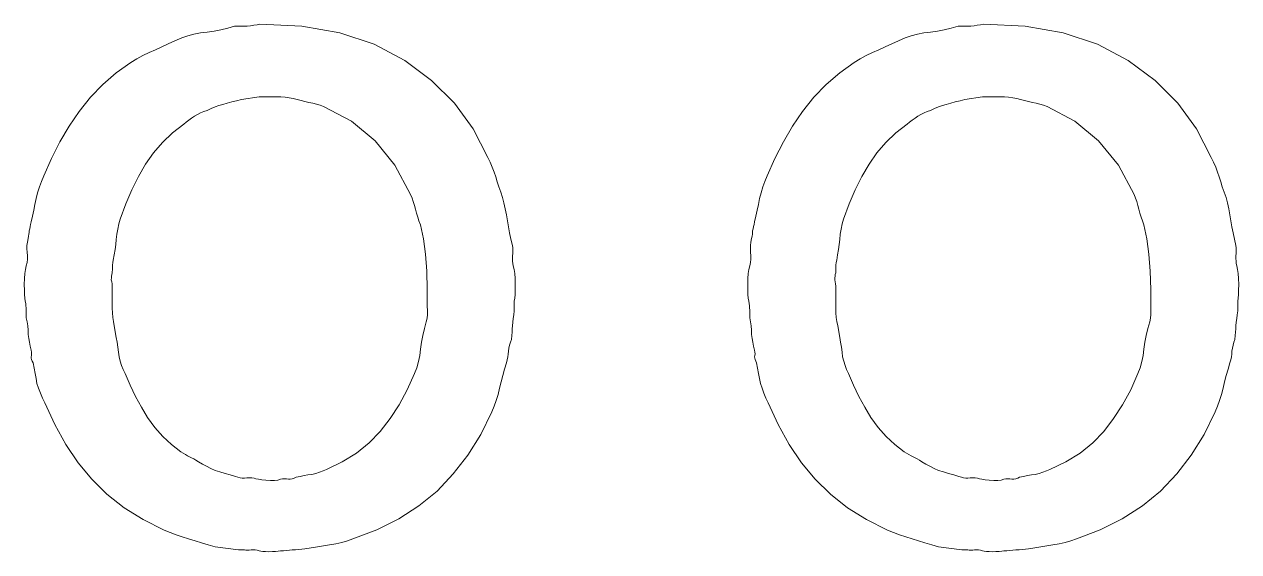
# Model space of a CAD drawing. Header units: millimetres. Extents: x 0 to 57, y -3 to 20.
# Drawn here: x 36.15 to 43.12, y 7.74 to 10.76 of the extents above; entities that cross this region are included whole.
import ezdxf

# ---------------------------------------------------------------- set-up
doc = ezdxf.new("R2010")
doc.units = ezdxf.units.MM
doc.layers.add('Engrave', color=7, linetype='CONTINUOUS', lineweight=0)

msp = doc.modelspace()

# ---------------------------------------------------------------- linework, layer by layer
at = {"layer": 'Engrave'}
for p, q in [((37.2405, 10.7236), (37.2797, 10.7313)), ((37.2797, 10.7313), (37.319, 10.7404)), ((37.319, 10.7404), (37.3583, 10.7509)), ((37.3583, 10.7509), (37.3583, 10.7509)), ((37.3583, 10.7509), (37.3583, 10.7509)), ((37.3583, 10.7509), (37.3776, 10.7509)), ((37.3776, 10.7509), (37.3962, 10.7509)), ((37.3962, 10.7509), (37.414, 10.7509)), ((37.414, 10.7509), (37.4312, 10.7509)), ((37.4312, 10.7509), (37.4505, 10.7537)), ((37.4312, 10.7509), (37.4312, 10.7509)), ((37.4312, 10.7509), (37.4312, 10.7509)), ((37.4505, 10.7537), (37.4691, 10.7565)), ((37.4691, 10.7565), (37.487, 10.7593)), ((37.487, 10.7593), (37.5041, 10.7621)), ((37.5041, 10.7621), (37.5041, 10.7621)), ((37.5041, 10.7621), (37.5041, 10.7621)), ((37.5041, 10.7621), (37.7433, 10.7513)), ((37.7433, 10.7513), (37.9614, 10.713)), ((41.3901, 10.7236), (41.4293, 10.7313)), ((41.4293, 10.7313), (41.4686, 10.7404)), ((41.4686, 10.7404), (41.5079, 10.7509)), ((41.5079, 10.7509), (41.5079, 10.7509)), ((41.5079, 10.7509), (41.5079, 10.7509)), ((41.5079, 10.7509), (41.5272, 10.7509)), ((41.5272, 10.7509), (41.5458, 10.7509)), ((41.5458, 10.7509), (41.5636, 10.7509)), ((41.5636, 10.7509), (41.5808, 10.7509)), ((41.5808, 10.7509), (41.6001, 10.7537)), ((41.5808, 10.7509), (41.5808, 10.7509)), ((41.5808, 10.7509), (41.5808, 10.7509)), ((41.6001, 10.7537), (41.6187, 10.7565)), ((41.6187, 10.7565), (41.6366, 10.7593)), ((41.6366, 10.7593), (41.6538, 10.7621)), ((41.6538, 10.7621), (41.6538, 10.7621)), ((41.6538, 10.7621), (41.6538, 10.7621)), ((41.6538, 10.7621), (41.8929, 10.7513)), ((41.8929, 10.7513), (42.111, 10.713)), ((36.9782, 10.6499), (37.0164, 10.6668)), ((37.0164, 10.6668), (37.0553, 10.6836)), ((37.0553, 10.6836), (37.0897, 10.6962)), ((37.0553, 10.6836), (37.0553, 10.6836)), ((37.0553, 10.6836), (37.0553, 10.6836)), ((37.0897, 10.6962), (37.1255, 10.706)), ((37.1255, 10.706), (37.1626, 10.713)), ((37.1626, 10.713), (37.2012, 10.7173)), ((37.2012, 10.7173), (37.2405, 10.7236)), ((37.2012, 10.7173), (37.2012, 10.7173)), ((37.2012, 10.7173), (37.2012, 10.7173)), ((37.9614, 10.713), (38.1584, 10.6475)), ((41.1278, 10.6499), (41.166, 10.6668)), ((41.166, 10.6668), (41.2049, 10.6836)), ((41.2049, 10.6836), (41.2393, 10.6962)), ((41.2049, 10.6836), (41.2049, 10.6836)), ((41.2049, 10.6836), (41.2049, 10.6836)), ((41.2393, 10.6962), (41.2751, 10.706)), ((41.2751, 10.706), (41.3122, 10.713)), ((41.3122, 10.713), (41.3508, 10.7173)), ((41.3508, 10.7173), (41.3901, 10.7236)), ((41.3508, 10.7173), (41.3508, 10.7173)), ((41.3508, 10.7173), (41.3508, 10.7173)), ((42.111, 10.713), (42.308, 10.6475)), ((36.8323, 10.584), (36.8678, 10.6012)), ((36.8678, 10.6012), (36.9039, 10.6163)), ((36.9039, 10.6163), (36.9407, 10.6331)), ((36.9039, 10.6163), (36.9039, 10.6163)), ((36.9039, 10.6163), (36.9039, 10.6163)), ((36.9407, 10.6331), (36.9782, 10.6499)), ((38.1584, 10.6475), (38.3344, 10.5546)), ((40.9819, 10.584), (41.0174, 10.6012)), ((41.0174, 10.6012), (41.0535, 10.6163)), ((41.0535, 10.6163), (41.0903, 10.6331)), ((41.0535, 10.6163), (41.0535, 10.6163)), ((41.0535, 10.6163), (41.0535, 10.6163)), ((41.0903, 10.6331), (41.1278, 10.6499)), ((42.308, 10.6475), (42.484, 10.5546)), ((36.6798, 10.4837), (36.7636, 10.5433)), ((36.7636, 10.5433), (36.7976, 10.5647)), ((36.7636, 10.5433), (36.7636, 10.5433)), ((36.7636, 10.5433), (36.7636, 10.5433)), ((36.7976, 10.5647), (36.8323, 10.584)), ((38.3344, 10.5546), (38.3344, 10.5546)), ((38.3344, 10.5546), (38.3344, 10.5546)), ((38.3344, 10.5546), (38.4884, 10.4399)), ((40.8294, 10.4837), (40.9132, 10.5433)), ((40.9132, 10.5433), (40.9472, 10.5647)), ((40.9132, 10.5433), (40.9132, 10.5433)), ((40.9132, 10.5433), (40.9132, 10.5433)), ((40.9472, 10.5647), (40.9819, 10.584)), ((42.484, 10.5546), (42.484, 10.5546)), ((42.484, 10.5546), (42.484, 10.5546)), ((42.484, 10.5546), (42.638, 10.4399)), ((36.6023, 10.4171), (36.6798, 10.4837)), ((40.7519, 10.4171), (40.8294, 10.4837)), ((36.5311, 10.3435), (36.6023, 10.4171)), ((38.4884, 10.4399), (38.6192, 10.3091)), ((40.6808, 10.3435), (40.7519, 10.4171)), ((42.638, 10.4399), (42.7688, 10.3091)), ((36.4663, 10.2628), (36.5311, 10.3435)), ((37.3166, 10.3102), (37.291, 10.3021)), ((37.3429, 10.3175), (37.3166, 10.3102)), ((37.3699, 10.3242), (37.3429, 10.3175)), ((37.3976, 10.3302), (37.3699, 10.3242)), ((37.4985, 10.347), (37.3976, 10.3302)), ((37.3976, 10.3302), (37.3976, 10.3302)), ((37.3976, 10.3302), (37.3976, 10.3302)), ((37.5238, 10.347), (37.4985, 10.347)), ((37.549, 10.347), (37.5238, 10.347)), ((37.5743, 10.347), (37.549, 10.347)), ((37.5995, 10.347), (37.5743, 10.347)), ((37.6244, 10.3463), (37.5995, 10.347)), ((37.5995, 10.347), (37.5995, 10.347)), ((37.5995, 10.347), (37.5995, 10.347)), ((37.6486, 10.3442), (37.6244, 10.3463)), ((37.6721, 10.3407), (37.6486, 10.3442)), ((37.6949, 10.3358), (37.6721, 10.3407)), ((37.7173, 10.3302), (37.6949, 10.3358)), ((37.6949, 10.3358), (37.6949, 10.3358)), ((37.6949, 10.3358), (37.6949, 10.3358)), ((37.7398, 10.3245), (37.7173, 10.3302)), ((37.7622, 10.3189), (37.7398, 10.3245)), ((37.7847, 10.3133), (37.7622, 10.3189)), ((37.8067, 10.3098), (37.7847, 10.3133)), ((37.7847, 10.3133), (37.7847, 10.3133)), ((37.7847, 10.3133), (37.7847, 10.3133)), ((37.8281, 10.3049), (37.8067, 10.3098)), ((40.6159, 10.2628), (40.6808, 10.3435)), ((41.4662, 10.3102), (41.4406, 10.3021)), ((41.4925, 10.3175), (41.4662, 10.3102)), ((41.5195, 10.3242), (41.4925, 10.3175)), ((41.5472, 10.3302), (41.5195, 10.3242)), ((41.6481, 10.347), (41.5472, 10.3302)), ((41.5472, 10.3302), (41.5472, 10.3302)), ((41.5472, 10.3302), (41.5472, 10.3302)), ((41.6734, 10.347), (41.6481, 10.347)), ((41.6986, 10.347), (41.6734, 10.347)), ((41.7239, 10.347), (41.6986, 10.347)), ((41.7491, 10.347), (41.7239, 10.347)), ((41.774, 10.3463), (41.7491, 10.347)), ((41.7491, 10.347), (41.7491, 10.347)), ((41.7491, 10.347), (41.7491, 10.347)), ((41.7982, 10.3442), (41.774, 10.3463)), ((41.8217, 10.3407), (41.7982, 10.3442)), ((41.8445, 10.3358), (41.8217, 10.3407)), ((41.8669, 10.3302), (41.8445, 10.3358)), ((41.8445, 10.3358), (41.8445, 10.3358)), ((41.8445, 10.3358), (41.8445, 10.3358)), ((41.8894, 10.3245), (41.8669, 10.3302)), ((41.9118, 10.3189), (41.8894, 10.3245)), ((41.9343, 10.3133), (41.9118, 10.3189)), ((41.9563, 10.3098), (41.9343, 10.3133)), ((41.9343, 10.3133), (41.9343, 10.3133)), ((41.9343, 10.3133), (41.9343, 10.3133)), ((41.9777, 10.3049), (41.9563, 10.3098)), ((36.4095, 10.1787), (36.4663, 10.2628)), ((36.4663, 10.2628), (36.4663, 10.2628)), ((36.4663, 10.2628), (36.4663, 10.2628)), ((37.1455, 10.2453), (37.1283, 10.2348)), ((37.1633, 10.2544), (37.1455, 10.2453)), ((37.1819, 10.2621), (37.1633, 10.2544)), ((37.2012, 10.2684), (37.1819, 10.2621)), ((37.2236, 10.279), (37.2012, 10.2684)), ((37.2012, 10.2684), (37.2012, 10.2684)), ((37.2012, 10.2684), (37.2012, 10.2684)), ((37.2461, 10.2881), (37.2236, 10.279)), ((37.2685, 10.2958), (37.2461, 10.2881)), ((37.291, 10.3021), (37.2685, 10.2958)), ((37.291, 10.3021), (37.291, 10.3021)), ((37.291, 10.3021), (37.291, 10.3021)), ((37.8488, 10.2986), (37.8281, 10.3049)), ((37.8688, 10.2909), (37.8488, 10.2986)), ((38.0283, 10.2067), (37.8688, 10.2909)), ((37.8688, 10.2909), (37.8688, 10.2909)), ((37.8688, 10.2909), (37.8688, 10.2909)), ((38.6192, 10.3091), (38.7268, 10.1622)), ((40.5591, 10.1787), (40.6159, 10.2628)), ((40.6159, 10.2628), (40.6159, 10.2628)), ((40.6159, 10.2628), (40.6159, 10.2628)), ((41.2951, 10.2453), (41.2779, 10.2348)), ((41.3129, 10.2544), (41.2951, 10.2453)), ((41.3315, 10.2621), (41.3129, 10.2544)), ((41.3508, 10.2684), (41.3315, 10.2621)), ((41.3732, 10.279), (41.3508, 10.2684)), ((41.3508, 10.2684), (41.3508, 10.2684)), ((41.3508, 10.2684), (41.3508, 10.2684)), ((41.3957, 10.2881), (41.3732, 10.279)), ((41.4181, 10.2958), (41.3957, 10.2881)), ((41.4406, 10.3021), (41.4181, 10.2958)), ((41.4406, 10.3021), (41.4406, 10.3021)), ((41.4406, 10.3021), (41.4406, 10.3021)), ((41.9984, 10.2986), (41.9777, 10.3049)), ((42.0184, 10.2909), (41.9984, 10.2986)), ((42.1779, 10.2067), (42.0184, 10.2909)), ((42.0184, 10.2909), (42.0184, 10.2909)), ((42.0184, 10.2909), (42.0184, 10.2909)), ((42.7688, 10.3091), (42.8764, 10.1622)), ((36.3569, 10.0889), (36.4095, 10.1787)), ((37.0666, 10.1899), (37.0024, 10.1398)), ((37.0809, 10.2011), (37.0666, 10.1899)), ((37.0666, 10.1899), (37.0666, 10.1899)), ((37.0666, 10.1899), (37.0666, 10.1899)), ((37.096, 10.2123), (37.0809, 10.2011)), ((37.1118, 10.2236), (37.096, 10.2123)), ((37.1283, 10.2348), (37.1118, 10.2236)), ((37.1283, 10.2348), (37.1283, 10.2348)), ((37.1283, 10.2348), (37.1283, 10.2348)), ((38.1647, 10.0945), (38.0283, 10.2067)), ((40.5065, 10.0889), (40.5591, 10.1787)), ((41.2162, 10.1899), (41.152, 10.1398)), ((41.2305, 10.2011), (41.2162, 10.1899)), ((41.2162, 10.1899), (41.2162, 10.1899)), ((41.2162, 10.1899), (41.2162, 10.1899)), ((41.2456, 10.2123), (41.2305, 10.2011)), ((41.2614, 10.2236), (41.2456, 10.2123)), ((41.2779, 10.2348), (41.2614, 10.2236)), ((41.2779, 10.2348), (41.2779, 10.2348)), ((41.2779, 10.2348), (41.2779, 10.2348)), ((42.3143, 10.0945), (42.1779, 10.2067)), ((37.0024, 10.1398), (36.9445, 10.0847)), ((38.7268, 10.1622), (38.8113, 9.9992)), ((41.152, 10.1398), (41.0941, 10.0847)), ((42.8764, 10.1622), (42.9609, 9.9992)), ((36.3085, 9.9935), (36.3569, 10.0889)), ((36.9445, 10.0847), (36.893, 10.0248)), ((38.278, 9.9543), (38.1647, 10.0945)), ((40.4581, 9.9935), (40.5065, 10.0889)), ((41.0941, 10.0847), (41.0426, 10.0248)), ((42.4276, 9.9543), (42.3143, 10.0945)), ((36.2643, 9.8926), (36.3085, 9.9935)), ((36.893, 10.0248), (36.8478, 9.9599)), ((38.8113, 9.9992), (38.8113, 9.9992)), ((38.8113, 9.9992), (38.8113, 9.9992)), ((38.8113, 9.9992), (38.8246, 9.9711)), ((38.8246, 9.9711), (38.8365, 9.9431)), ((40.4139, 9.8926), (40.4581, 9.9935)), ((41.0426, 10.0248), (40.9974, 9.9599)), ((42.9609, 9.9992), (42.9609, 9.9992)), ((42.9609, 9.9992), (42.9609, 9.9992)), ((42.9609, 9.9992), (42.9742, 9.9711)), ((42.9742, 9.9711), (42.9862, 9.9431)), ((36.251, 9.8614), (36.2643, 9.8926)), ((36.2643, 9.8926), (36.2643, 9.8926)), ((36.2643, 9.8926), (36.2643, 9.8926)), ((36.8478, 9.9599), (36.8071, 9.8898)), ((36.8478, 9.9599), (36.8478, 9.9599)), ((36.8478, 9.9599), (36.8478, 9.9599)), ((38.3681, 9.786), (38.278, 9.9543)), ((38.8365, 9.9431), (38.8471, 9.915)), ((38.8471, 9.915), (38.8562, 9.887)), ((40.4006, 9.8614), (40.4139, 9.8926)), ((40.4139, 9.8926), (40.4139, 9.8926)), ((40.4139, 9.8926), (40.4139, 9.8926)), ((40.9974, 9.9599), (40.9567, 9.8898)), ((40.9974, 9.9599), (40.9974, 9.9599)), ((40.9974, 9.9599), (40.9974, 9.9599)), ((42.5177, 9.786), (42.4276, 9.9543)), ((42.9862, 9.9431), (42.9967, 9.915)), ((42.9967, 9.915), (43.0058, 9.887)), ((36.2286, 9.7968), (36.2391, 9.8295)), ((36.2391, 9.8295), (36.251, 9.8614)), ((36.8071, 9.8898), (36.7692, 9.814)), ((38.8562, 9.887), (38.8562, 9.887)), ((38.8562, 9.887), (38.8562, 9.887)), ((38.8562, 9.887), (38.8649, 9.8586)), ((38.8649, 9.8586), (38.8744, 9.8295)), ((38.8744, 9.8295), (38.8846, 9.7996)), ((40.3782, 9.7968), (40.3887, 9.8295)), ((40.3887, 9.8295), (40.4006, 9.8614)), ((40.9567, 9.8898), (40.9188, 9.814)), ((43.0058, 9.887), (43.0058, 9.887)), ((43.0058, 9.887), (43.0058, 9.887)), ((43.0058, 9.887), (43.0146, 9.8586)), ((43.0146, 9.8586), (43.024, 9.8295)), ((43.024, 9.8295), (43.0342, 9.7996)), ((36.2135, 9.7299), (36.2194, 9.7635)), ((36.2194, 9.7635), (36.2286, 9.7968)), ((36.2194, 9.7635), (36.2194, 9.7635)), ((36.2194, 9.7635), (36.2194, 9.7635)), ((36.7692, 9.814), (36.7342, 9.7327)), ((38.3762, 9.766), (38.3681, 9.786)), ((38.3681, 9.786), (38.3681, 9.786)), ((38.3681, 9.786), (38.3681, 9.786)), ((38.3835, 9.7453), (38.3762, 9.766)), ((38.8846, 9.7996), (38.8955, 9.7691)), ((38.8955, 9.7691), (38.8955, 9.7691)), ((38.8955, 9.7691), (38.8955, 9.7691)), ((38.8955, 9.7691), (38.9035, 9.7376)), ((40.3631, 9.7299), (40.369, 9.7635)), ((40.369, 9.7635), (40.3782, 9.7968)), ((40.369, 9.7635), (40.369, 9.7635)), ((40.369, 9.7635), (40.369, 9.7635)), ((40.9188, 9.814), (40.8838, 9.7327)), ((42.5258, 9.766), (42.5177, 9.786)), ((42.5177, 9.786), (42.5177, 9.786)), ((42.5177, 9.786), (42.5177, 9.786)), ((42.5331, 9.7453), (42.5258, 9.766)), ((43.0342, 9.7996), (43.0451, 9.7691)), ((43.0451, 9.7691), (43.0451, 9.7691)), ((43.0451, 9.7691), (43.0451, 9.7691)), ((43.0451, 9.7691), (43.0531, 9.7376)), ((36.1995, 9.6626), (36.2068, 9.6962)), ((36.2068, 9.6962), (36.2135, 9.7299)), ((36.7342, 9.7327), (36.7019, 9.6457)), ((38.3902, 9.7239), (38.3835, 9.7453)), ((38.3962, 9.7018), (38.3902, 9.7239)), ((38.4021, 9.6794), (38.3962, 9.7018)), ((38.3962, 9.7018), (38.3962, 9.7018)), ((38.3962, 9.7018), (38.3962, 9.7018)), ((38.9035, 9.7376), (38.9109, 9.7046)), ((38.9109, 9.7046), (38.9175, 9.6703)), ((40.3491, 9.6626), (40.3564, 9.6962)), ((40.3564, 9.6962), (40.3631, 9.7299)), ((40.8838, 9.7327), (40.8515, 9.6457)), ((42.5398, 9.7239), (42.5331, 9.7453)), ((42.5458, 9.7018), (42.5398, 9.7239)), ((42.5517, 9.6794), (42.5458, 9.7018)), ((42.5458, 9.7018), (42.5458, 9.7018)), ((42.5458, 9.7018), (42.5458, 9.7018)), ((43.0531, 9.7376), (43.0605, 9.7046)), ((43.0605, 9.7046), (43.0671, 9.6703)), ((36.1858, 9.6022), (36.1886, 9.6152)), ((36.1886, 9.6152), (36.1914, 9.6289)), ((36.1914, 9.6289), (36.1995, 9.6626)), ((36.1914, 9.6289), (36.1914, 9.6289)), ((36.1914, 9.6289), (36.1914, 9.6289)), ((36.6942, 9.6173), (36.6879, 9.5882)), ((36.7019, 9.6457), (36.6942, 9.6173)), ((36.7019, 9.6457), (36.7019, 9.6457)), ((36.7019, 9.6457), (36.7019, 9.6457)), ((38.4088, 9.6569), (38.4021, 9.6794)), ((38.4161, 9.6345), (38.4088, 9.6569)), ((38.4242, 9.6121), (38.4161, 9.6345)), ((38.9175, 9.6703), (38.9235, 9.6345)), ((38.9235, 9.6345), (38.9235, 9.6345)), ((38.9235, 9.6345), (38.9235, 9.6345)), ((38.9235, 9.6345), (38.9295, 9.6005)), ((40.3354, 9.6022), (40.3382, 9.6152)), ((40.3382, 9.6152), (40.341, 9.6289)), ((40.341, 9.6289), (40.3491, 9.6626)), ((40.341, 9.6289), (40.341, 9.6289)), ((40.341, 9.6289), (40.341, 9.6289)), ((40.8438, 9.6173), (40.8375, 9.5882)), ((40.8515, 9.6457), (40.8438, 9.6173)), ((40.8515, 9.6457), (40.8515, 9.6457)), ((40.8515, 9.6457), (40.8515, 9.6457)), ((42.5584, 9.6569), (42.5517, 9.6794)), ((42.5657, 9.6345), (42.5584, 9.6569)), ((42.5738, 9.6121), (42.5657, 9.6345)), ((43.0671, 9.6703), (43.0731, 9.6345)), ((43.0731, 9.6345), (43.0731, 9.6345)), ((43.0731, 9.6345), (43.0731, 9.6345)), ((43.0731, 9.6345), (43.0791, 9.6005)), ((36.1746, 9.5335), (36.177, 9.5468)), ((36.177, 9.5468), (36.1788, 9.5588)), ((36.1788, 9.5588), (36.1798, 9.5693)), ((36.1798, 9.5693), (36.1802, 9.5784)), ((36.1802, 9.5784), (36.183, 9.59)), ((36.1802, 9.5784), (36.1802, 9.5784)), ((36.1802, 9.5784), (36.1802, 9.5784)), ((36.183, 9.59), (36.1858, 9.6022)), ((36.683, 9.5584), (36.6795, 9.5279)), ((36.6879, 9.5882), (36.683, 9.5584)), ((38.4414, 9.5321), (38.4242, 9.6121)), ((38.4242, 9.6121), (38.4242, 9.6121)), ((38.4242, 9.6121), (38.4242, 9.6121)), ((38.9295, 9.6005), (38.9361, 9.5658)), ((38.9361, 9.5658), (38.9435, 9.5304)), ((40.3242, 9.5335), (40.3266, 9.5468)), ((40.3266, 9.5468), (40.3284, 9.5588)), ((40.3284, 9.5588), (40.3294, 9.5693)), ((40.3294, 9.5693), (40.3298, 9.5784)), ((40.3298, 9.5784), (40.3326, 9.59)), ((40.3298, 9.5784), (40.3298, 9.5784)), ((40.3298, 9.5784), (40.3298, 9.5784)), ((40.3326, 9.59), (40.3354, 9.6022)), ((40.8326, 9.5584), (40.8291, 9.5279)), ((40.8375, 9.5882), (40.8326, 9.5584)), ((42.591, 9.5321), (42.5738, 9.6121)), ((42.5738, 9.6121), (42.5738, 9.6121)), ((42.5738, 9.6121), (42.5738, 9.6121)), ((43.0791, 9.6005), (43.0857, 9.5658)), ((43.0857, 9.5658), (43.0931, 9.5304)), ((36.1672, 9.4746), (36.1675, 9.4942)), ((36.1689, 9.455), (36.1672, 9.4746)), ((36.1675, 9.4942), (36.17, 9.5139)), ((36.17, 9.5139), (36.1746, 9.5335)), ((36.1746, 9.5335), (36.1746, 9.5335)), ((36.1746, 9.5335), (36.1746, 9.5335)), ((36.6763, 9.4995), (36.6725, 9.4704)), ((36.6795, 9.5279), (36.6763, 9.4995)), ((36.6795, 9.5279), (36.6795, 9.5279)), ((36.6795, 9.5279), (36.6795, 9.5279)), ((38.4537, 9.4438), (38.4414, 9.5321)), ((38.9435, 9.5304), (38.9516, 9.4942)), ((38.9516, 9.4942), (38.9516, 9.4942)), ((38.9516, 9.4942), (38.9516, 9.4942)), ((38.9516, 9.4942), (38.9537, 9.4799)), ((38.9537, 9.4799), (38.9544, 9.4648)), ((40.3168, 9.4746), (40.3171, 9.4942)), ((40.3185, 9.455), (40.3168, 9.4746)), ((40.3171, 9.4942), (40.3196, 9.5139)), ((40.3196, 9.5139), (40.3242, 9.5335)), ((40.3242, 9.5335), (40.3242, 9.5335)), ((40.3242, 9.5335), (40.3242, 9.5335)), ((40.8259, 9.4995), (40.8221, 9.4704)), ((40.8291, 9.5279), (40.8259, 9.4995)), ((40.8291, 9.5279), (40.8291, 9.5279)), ((40.8291, 9.5279), (40.8291, 9.5279)), ((42.6033, 9.4438), (42.591, 9.5321)), ((43.0931, 9.5304), (43.1012, 9.4942)), ((43.1012, 9.4942), (43.1012, 9.4942)), ((43.1012, 9.4942), (43.1012, 9.4942)), ((43.1012, 9.4942), (43.1033, 9.4799)), ((43.1033, 9.4799), (43.104, 9.4648)), ((36.1679, 9.3961), (36.1703, 9.4157)), ((36.1707, 9.4353), (36.1689, 9.455)), ((36.1689, 9.455), (36.1689, 9.455)), ((36.1689, 9.455), (36.1689, 9.455)), ((36.1703, 9.4157), (36.1707, 9.4353)), ((36.6626, 9.4101), (36.6602, 9.3971)), ((36.6679, 9.4406), (36.6626, 9.4101)), ((36.6626, 9.4101), (36.6626, 9.4101)), ((36.6626, 9.4101), (36.6626, 9.4101)), ((36.6725, 9.4704), (36.6679, 9.4406)), ((38.461, 9.347), (38.4537, 9.4438)), ((38.9537, 9.449), (38.9516, 9.4325)), ((38.9516, 9.4325), (38.9516, 9.4325)), ((38.9516, 9.4325), (38.9516, 9.4325)), ((38.9516, 9.4325), (38.9519, 9.4185)), ((38.9519, 9.4185), (38.953, 9.4045)), ((38.953, 9.4045), (38.9547, 9.3905)), ((38.9544, 9.4648), (38.9537, 9.449)), ((40.3175, 9.3961), (40.32, 9.4157)), ((40.3203, 9.4353), (40.3185, 9.455)), ((40.3185, 9.455), (40.3185, 9.455)), ((40.3185, 9.455), (40.3185, 9.455)), ((40.32, 9.4157), (40.3203, 9.4353)), ((40.8122, 9.4101), (40.8098, 9.3971)), ((40.8175, 9.4406), (40.8122, 9.4101)), ((40.8122, 9.4101), (40.8122, 9.4101)), ((40.8122, 9.4101), (40.8122, 9.4101)), ((40.8221, 9.4704), (40.8175, 9.4406)), ((42.6106, 9.347), (42.6033, 9.4438)), ((43.1033, 9.449), (43.1012, 9.4325)), ((43.1012, 9.4325), (43.1012, 9.4325)), ((43.1012, 9.4325), (43.1012, 9.4325)), ((43.1012, 9.4325), (43.1015, 9.4185)), ((43.1015, 9.4185), (43.1026, 9.4045)), ((43.1026, 9.4045), (43.1043, 9.3905)), ((43.104, 9.4648), (43.1033, 9.449)), ((36.1549, 9.333), (36.1584, 9.3572)), ((36.1584, 9.3572), (36.1633, 9.3764)), ((36.1633, 9.3764), (36.1679, 9.3961)), ((36.1633, 9.3764), (36.1633, 9.3764)), ((36.1633, 9.3764), (36.1633, 9.3764)), ((36.657, 9.3372), (36.6546, 9.3284)), ((36.6574, 9.3607), (36.657, 9.3372)), ((36.657, 9.3372), (36.657, 9.3372)), ((36.657, 9.3372), (36.657, 9.3372)), ((36.6584, 9.3806), (36.6574, 9.3607)), ((36.6602, 9.3971), (36.6584, 9.3806)), ((38.4635, 9.2418), (38.461, 9.347)), ((38.9547, 9.3905), (38.9572, 9.3764)), ((38.9572, 9.3764), (38.9572, 9.3764)), ((38.9572, 9.3764), (38.9572, 9.3764)), ((38.9572, 9.3764), (38.9621, 9.3572)), ((38.9621, 9.3572), (38.9656, 9.333)), ((40.3045, 9.333), (40.308, 9.3572)), ((40.308, 9.3572), (40.3129, 9.3764)), ((40.3129, 9.3764), (40.3175, 9.3961)), ((40.3129, 9.3764), (40.3129, 9.3764)), ((40.3129, 9.3764), (40.3129, 9.3764)), ((40.8066, 9.3372), (40.8042, 9.3284)), ((40.807, 9.3607), (40.8066, 9.3372)), ((40.8066, 9.3372), (40.8066, 9.3372)), ((40.8066, 9.3372), (40.8066, 9.3372)), ((40.808, 9.3806), (40.807, 9.3607)), ((40.8098, 9.3971), (40.808, 9.3806)), ((42.6131, 9.2418), (42.6106, 9.347)), ((43.1043, 9.3905), (43.1068, 9.3764)), ((43.1068, 9.3764), (43.1068, 9.3764)), ((43.1068, 9.3764), (43.1068, 9.3764)), ((43.1068, 9.3764), (43.1117, 9.3572)), ((43.1117, 9.3572), (43.1152, 9.333)), ((36.1521, 9.2698), (36.1528, 9.3039)), ((36.1525, 9.2386), (36.1521, 9.2698)), ((36.1521, 9.2698), (36.1521, 9.2698)), ((36.1521, 9.2698), (36.1521, 9.2698)), ((36.1528, 9.3039), (36.1549, 9.333)), ((36.6518, 9.3088), (36.6514, 9.2979)), ((36.6514, 9.2979), (36.6514, 9.2979)), ((36.6514, 9.2979), (36.6514, 9.2979)), ((36.6514, 9.2979), (36.6539, 9.2863)), ((36.6528, 9.3189), (36.6518, 9.3088)), ((36.6546, 9.3284), (36.6528, 9.3189)), ((36.6539, 9.2863), (36.6556, 9.2741)), ((36.6556, 9.2741), (36.6567, 9.2611)), ((38.9656, 9.333), (38.9677, 9.3039)), ((38.9677, 9.3039), (38.9684, 9.2698)), ((38.9684, 9.2698), (38.968, 9.2386)), ((38.9684, 9.2698), (38.9684, 9.2698)), ((38.9684, 9.2698), (38.9684, 9.2698)), ((40.3017, 9.2698), (40.3024, 9.3039)), ((40.3021, 9.2386), (40.3017, 9.2698)), ((40.3017, 9.2698), (40.3017, 9.2698)), ((40.3017, 9.2698), (40.3017, 9.2698)), ((40.3024, 9.3039), (40.3045, 9.333)), ((40.8014, 9.3088), (40.801, 9.2979)), ((40.801, 9.2979), (40.801, 9.2979)), ((40.801, 9.2979), (40.801, 9.2979)), ((40.801, 9.2979), (40.8035, 9.2863)), ((40.8024, 9.3189), (40.8014, 9.3088)), ((40.8042, 9.3284), (40.8024, 9.3189)), ((40.8035, 9.2863), (40.8052, 9.2741)), ((40.8052, 9.2741), (40.8063, 9.2611)), ((43.1152, 9.333), (43.1173, 9.3039)), ((43.1173, 9.3039), (43.118, 9.2698)), ((43.118, 9.2698), (43.1176, 9.2386)), ((43.118, 9.2698), (43.118, 9.2698)), ((43.118, 9.2698), (43.118, 9.2698)), ((36.1535, 9.2123), (36.1525, 9.2386)), ((36.1553, 9.191), (36.1535, 9.2123)), ((36.6567, 9.2611), (36.657, 9.2474)), ((36.657, 9.2474), (36.657, 9.2474)), ((36.657, 9.2474), (36.657, 9.2474)), ((36.657, 9.2474), (36.657, 9.2194)), ((36.657, 9.2194), (36.657, 9.1913)), ((38.4635, 9.219), (38.4635, 9.2418)), ((38.4635, 9.2418), (38.4635, 9.2418)), ((38.4635, 9.2418), (38.4635, 9.2418)), ((38.4635, 9.1955), (38.4635, 9.219)), ((38.4635, 9.1713), (38.4635, 9.1955)), ((38.967, 9.2123), (38.9652, 9.191)), ((38.968, 9.2386), (38.967, 9.2123)), ((40.3031, 9.2123), (40.3021, 9.2386)), ((40.3049, 9.191), (40.3031, 9.2123)), ((40.8063, 9.2611), (40.8066, 9.2474)), ((40.8066, 9.2474), (40.8066, 9.2474)), ((40.8066, 9.2474), (40.8066, 9.2474)), ((40.8066, 9.2474), (40.8066, 9.2194)), ((40.8066, 9.2194), (40.8066, 9.1913)), ((42.6131, 9.219), (42.6131, 9.2418)), ((42.6131, 9.2418), (42.6131, 9.2418)), ((42.6131, 9.2418), (42.6131, 9.2418)), ((42.6131, 9.1955), (42.6131, 9.219)), ((42.6131, 9.1713), (42.6131, 9.1955)), ((43.1166, 9.2123), (43.1148, 9.191)), ((43.1176, 9.2386), (43.1166, 9.2123)), ((36.1577, 9.1745), (36.1553, 9.191)), ((36.1602, 9.1608), (36.1577, 9.1745)), ((36.1577, 9.1745), (36.1577, 9.1745)), ((36.1577, 9.1745), (36.1577, 9.1745)), ((36.1619, 9.1478), (36.1602, 9.1608)), ((36.163, 9.1356), (36.1619, 9.1478)), ((36.1633, 9.124), (36.163, 9.1356)), ((36.657, 9.1913), (36.657, 9.1633)), ((36.657, 9.1633), (36.657, 9.1352)), ((36.657, 9.1352), (36.657, 9.1352)), ((36.657, 9.1352), (36.657, 9.1352)), ((36.657, 9.1352), (36.6577, 9.1079)), ((38.4635, 9.1464), (38.4635, 9.1713)), ((38.4652, 9.1219), (38.4635, 9.1464)), ((38.4635, 9.1464), (38.4635, 9.1464)), ((38.4635, 9.1464), (38.4635, 9.1464)), ((38.9652, 9.191), (38.9628, 9.1745)), ((38.9628, 9.1745), (38.9628, 9.1184)), ((40.3073, 9.1745), (40.3049, 9.191)), ((40.3098, 9.1608), (40.3073, 9.1745)), ((40.3073, 9.1745), (40.3073, 9.1745)), ((40.3073, 9.1745), (40.3073, 9.1745)), ((40.3115, 9.1478), (40.3098, 9.1608)), ((40.3126, 9.1356), (40.3115, 9.1478)), ((40.3129, 9.124), (40.3126, 9.1356)), ((40.8066, 9.1913), (40.8066, 9.1633)), ((40.8066, 9.1633), (40.8066, 9.1352)), ((40.8066, 9.1352), (40.8066, 9.1352)), ((40.8066, 9.1352), (40.8066, 9.1352)), ((40.8066, 9.1352), (40.8073, 9.1079)), ((42.6131, 9.1464), (42.6131, 9.1713)), ((42.6148, 9.1219), (42.6131, 9.1464)), ((42.6131, 9.1464), (42.6131, 9.1464)), ((42.6131, 9.1464), (42.6131, 9.1464)), ((43.1148, 9.191), (43.1124, 9.1745)), ((43.1124, 9.1745), (43.1124, 9.1184)), ((36.1633, 9.1149), (36.1633, 9.124)), ((36.1633, 9.124), (36.1633, 9.124)), ((36.1633, 9.124), (36.1633, 9.124)), ((36.1633, 9.1043), (36.1633, 9.1149)), ((36.1633, 9.0924), (36.1633, 9.1043)), ((36.1633, 9.0791), (36.1633, 9.0924)), ((36.1682, 9.0563), (36.1633, 9.0791)), ((36.1633, 9.0791), (36.1633, 9.0791)), ((36.1633, 9.0791), (36.1633, 9.0791)), ((36.1718, 9.0328), (36.1682, 9.0563)), ((36.6577, 9.1079), (36.6598, 9.0819)), ((36.6598, 9.0819), (36.6633, 9.0574)), ((36.6633, 9.0574), (36.6682, 9.0342)), ((38.4473, 9.0174), (38.4579, 9.0567)), ((38.4579, 9.0567), (38.4624, 9.077)), ((38.4579, 9.0567), (38.4579, 9.0567)), ((38.4579, 9.0567), (38.4579, 9.0567)), ((38.4624, 9.077), (38.4649, 9.0987)), ((38.4649, 9.0987), (38.4652, 9.1219)), ((38.9572, 9.0749), (38.9544, 9.0542)), ((38.96, 9.0963), (38.9572, 9.0749)), ((38.9628, 9.1184), (38.96, 9.0963)), ((38.9628, 9.1184), (38.9628, 9.1184)), ((38.9628, 9.1184), (38.9628, 9.1184)), ((40.3129, 9.1149), (40.3129, 9.124)), ((40.3129, 9.124), (40.3129, 9.124)), ((40.3129, 9.124), (40.3129, 9.124)), ((40.3129, 9.1043), (40.3129, 9.1149)), ((40.3129, 9.0924), (40.3129, 9.1043)), ((40.3129, 9.0791), (40.3129, 9.0924)), ((40.3178, 9.0563), (40.3129, 9.0791)), ((40.3129, 9.0791), (40.3129, 9.0791)), ((40.3129, 9.0791), (40.3129, 9.0791)), ((40.3214, 9.0328), (40.3178, 9.0563)), ((40.8073, 9.1079), (40.8094, 9.0819)), ((40.8094, 9.0819), (40.8129, 9.0574)), ((40.8129, 9.0574), (40.8178, 9.0342)), ((42.5969, 9.0174), (42.6075, 9.0567)), ((42.6075, 9.0567), (42.612, 9.077)), ((42.6075, 9.0567), (42.6075, 9.0567)), ((42.6075, 9.0567), (42.6075, 9.0567)), ((42.612, 9.077), (42.6145, 9.0987)), ((42.6145, 9.0987), (42.6148, 9.1219)), ((43.1068, 9.0749), (43.104, 9.0542)), ((43.1096, 9.0963), (43.1068, 9.0749)), ((43.1124, 9.1184), (43.1096, 9.0963)), ((43.1124, 9.1184), (43.1124, 9.1184)), ((43.1124, 9.1184), (43.1124, 9.1184)), ((36.1739, 9.0086), (36.1718, 9.0328)), ((36.1746, 8.9837), (36.1739, 9.0086)), ((36.6682, 9.0342), (36.6795, 8.9669)), ((38.4382, 8.9781), (38.4473, 9.0174)), ((38.9502, 8.9978), (38.9484, 8.9774)), ((38.9512, 9.0167), (38.9502, 8.9978)), ((38.9516, 9.0342), (38.9512, 9.0167)), ((38.9544, 9.0542), (38.9516, 9.0342)), ((38.9516, 9.0342), (38.9516, 9.0342)), ((38.9516, 9.0342), (38.9516, 9.0342)), ((40.3235, 9.0086), (40.3214, 9.0328)), ((40.3242, 8.9837), (40.3235, 9.0086)), ((40.8178, 9.0342), (40.8291, 8.9669)), ((42.5878, 8.9781), (42.5969, 9.0174)), ((43.0998, 8.9978), (43.098, 8.9774)), ((43.1008, 9.0167), (43.0998, 8.9978)), ((43.1012, 9.0342), (43.1008, 9.0167)), ((43.104, 9.0542), (43.1012, 9.0342)), ((43.1012, 9.0342), (43.1012, 9.0342)), ((43.1012, 9.0342), (43.1012, 9.0342)), ((36.1777, 8.9613), (36.1746, 8.9837)), ((36.1746, 8.9837), (36.1746, 8.9837)), ((36.1746, 8.9837), (36.1746, 8.9837)), ((36.1816, 8.9388), (36.1777, 8.9613)), ((36.1861, 8.9164), (36.1816, 8.9388)), ((36.1914, 8.894), (36.1861, 8.9164)), ((36.6795, 8.9669), (36.6795, 8.9669)), ((36.6795, 8.9669), (36.6795, 8.9669)), ((36.6795, 8.9669), (36.6847, 8.9388)), ((36.6847, 8.9388), (36.6893, 8.9108)), ((38.4242, 8.8996), (38.4305, 8.9388)), ((38.4305, 8.9388), (38.4382, 8.9781)), ((38.9361, 8.922), (38.9323, 8.9052)), ((38.9407, 8.9388), (38.9361, 8.922)), ((38.9459, 8.9557), (38.9407, 8.9388)), ((38.9484, 8.9774), (38.9459, 8.9557)), ((38.9459, 8.9557), (38.9459, 8.9557)), ((38.9459, 8.9557), (38.9459, 8.9557)), ((40.3273, 8.9613), (40.3242, 8.9837)), ((40.3242, 8.9837), (40.3242, 8.9837)), ((40.3242, 8.9837), (40.3242, 8.9837)), ((40.3312, 8.9388), (40.3273, 8.9613)), ((40.3357, 8.9164), (40.3312, 8.9388)), ((40.341, 8.894), (40.3357, 8.9164)), ((40.8291, 8.9669), (40.8291, 8.9669)), ((40.8291, 8.9669), (40.8291, 8.9669)), ((40.8291, 8.9669), (40.8343, 8.9388)), ((40.8343, 8.9388), (40.8389, 8.9108)), ((42.5738, 8.8996), (42.5801, 8.9388)), ((42.5801, 8.9388), (42.5878, 8.9781)), ((43.0857, 8.922), (43.0819, 8.9052)), ((43.0903, 8.9388), (43.0857, 8.922)), ((43.0955, 8.9557), (43.0903, 8.9388)), ((43.098, 8.9774), (43.0955, 8.9557)), ((43.0955, 8.9557), (43.0955, 8.9557)), ((43.0955, 8.9557), (43.0955, 8.9557)), ((36.1935, 8.8831), (36.1914, 8.894)), ((36.1914, 8.894), (36.1914, 8.894)), ((36.1914, 8.894), (36.1914, 8.894)), ((36.1914, 8.8547), (36.1935, 8.8635)), ((36.1921, 8.8484), (36.1914, 8.8547)), ((36.1914, 8.8547), (36.1914, 8.8547)), ((36.1914, 8.8547), (36.1914, 8.8547)), ((36.1942, 8.8407), (36.1921, 8.8484)), ((36.1942, 8.8729), (36.1935, 8.8831)), ((36.1935, 8.8635), (36.1942, 8.8729)), ((36.6893, 8.9108), (36.6931, 8.8827)), ((36.6931, 8.8827), (36.6963, 8.8547)), ((36.6963, 8.8547), (36.6963, 8.8547)), ((36.6963, 8.8547), (36.6963, 8.8547)), ((36.6963, 8.8547), (36.7026, 8.8298)), ((38.413, 8.8281), (38.42, 8.8635)), ((38.42, 8.8635), (38.4242, 8.8996)), ((38.4242, 8.8996), (38.4242, 8.8996)), ((38.4242, 8.8996), (38.4242, 8.8996)), ((38.9263, 8.8547), (38.9228, 8.8379)), ((38.9284, 8.8715), (38.9263, 8.8547)), ((38.9291, 8.8884), (38.9284, 8.8715)), ((38.9323, 8.9052), (38.9291, 8.8884)), ((38.9291, 8.8884), (38.9291, 8.8884)), ((38.9291, 8.8884), (38.9291, 8.8884)), ((40.3431, 8.8831), (40.341, 8.894)), ((40.341, 8.894), (40.341, 8.894)), ((40.341, 8.894), (40.341, 8.894)), ((40.341, 8.8547), (40.3431, 8.8635)), ((40.3417, 8.8484), (40.341, 8.8547)), ((40.341, 8.8547), (40.341, 8.8547)), ((40.341, 8.8547), (40.341, 8.8547)), ((40.3438, 8.8407), (40.3417, 8.8484)), ((40.3438, 8.8729), (40.3431, 8.8831)), ((40.3431, 8.8635), (40.3438, 8.8729)), ((40.8389, 8.9108), (40.8427, 8.8827)), ((40.8427, 8.8827), (40.8459, 8.8547)), ((40.8459, 8.8547), (40.8459, 8.8547)), ((40.8459, 8.8547), (40.8459, 8.8547)), ((40.8459, 8.8547), (40.8522, 8.8298)), ((42.5626, 8.8281), (42.5696, 8.8635)), ((42.5696, 8.8635), (42.5738, 8.8996)), ((42.5738, 8.8996), (42.5738, 8.8996)), ((42.5738, 8.8996), (42.5738, 8.8996)), ((43.0759, 8.8547), (43.0724, 8.8379)), ((43.078, 8.8715), (43.0759, 8.8547)), ((43.0787, 8.8884), (43.078, 8.8715)), ((43.0819, 8.9052), (43.0787, 8.8884)), ((43.0787, 8.8884), (43.0787, 8.8884)), ((43.0787, 8.8884), (43.0787, 8.8884)), ((36.1977, 8.8316), (36.1942, 8.8407)), ((36.2026, 8.821), (36.1977, 8.8316)), ((36.2082, 8.7905), (36.2026, 8.821)), ((36.2026, 8.821), (36.2026, 8.821)), ((36.2026, 8.821), (36.2026, 8.821)), ((36.2138, 8.7607), (36.2082, 8.7905)), ((36.7026, 8.8298), (36.7103, 8.8056)), ((36.7103, 8.8056), (36.7194, 8.7821)), ((36.7194, 8.7821), (36.73, 8.7593)), ((38.3905, 8.7593), (38.4032, 8.7933)), ((38.4032, 8.7933), (38.413, 8.8281)), ((38.907, 8.7846), (38.8969, 8.7481)), ((38.9179, 8.821), (38.907, 8.7846)), ((38.9228, 8.8379), (38.9179, 8.821)), ((38.9179, 8.821), (38.9179, 8.821)), ((38.9179, 8.821), (38.9179, 8.821)), ((40.3473, 8.8316), (40.3438, 8.8407)), ((40.3522, 8.821), (40.3473, 8.8316)), ((40.3578, 8.7905), (40.3522, 8.821)), ((40.3522, 8.821), (40.3522, 8.821)), ((40.3522, 8.821), (40.3522, 8.821)), ((40.3634, 8.7607), (40.3578, 8.7905)), ((40.8522, 8.8298), (40.8599, 8.8056)), ((40.8599, 8.8056), (40.869, 8.7821)), ((40.869, 8.7821), (40.8796, 8.7593)), ((42.5401, 8.7593), (42.5528, 8.7933)), ((42.5528, 8.7933), (42.5626, 8.8281)), ((43.0566, 8.7846), (43.0465, 8.7481)), ((43.0675, 8.821), (43.0566, 8.7846)), ((43.0724, 8.8379), (43.0675, 8.821)), ((43.0675, 8.821), (43.0675, 8.821)), ((43.0675, 8.821), (43.0675, 8.821)), ((36.2194, 8.7316), (36.2138, 8.7607)), ((36.225, 8.7032), (36.2194, 8.7316)), ((36.73, 8.7593), (36.73, 8.7593)), ((36.73, 8.7593), (36.73, 8.7593)), ((36.73, 8.7593), (36.7591, 8.6931)), ((38.3488, 8.6671), (38.3905, 8.7593)), ((38.3905, 8.7593), (38.3905, 8.7593)), ((38.3905, 8.7593), (38.3905, 8.7593)), ((38.8874, 8.7116), (38.8786, 8.6752)), ((38.8969, 8.7481), (38.8874, 8.7116)), ((40.369, 8.7316), (40.3634, 8.7607)), ((40.3746, 8.7032), (40.369, 8.7316)), ((40.8796, 8.7593), (40.8796, 8.7593)), ((40.8796, 8.7593), (40.8796, 8.7593)), ((40.8796, 8.7593), (40.9087, 8.6931)), ((42.4984, 8.6671), (42.5401, 8.7593)), ((42.5401, 8.7593), (42.5401, 8.7593)), ((42.5401, 8.7593), (42.5401, 8.7593)), ((43.037, 8.7116), (43.0282, 8.6752)), ((43.0465, 8.7481), (43.037, 8.7116)), ((36.2342, 8.6752), (36.225, 8.7032)), ((36.225, 8.7032), (36.225, 8.7032)), ((36.225, 8.7032), (36.225, 8.7032)), ((36.2447, 8.6471), (36.2342, 8.6752)), ((36.2566, 8.6191), (36.2447, 8.6471)), ((36.7591, 8.6931), (36.7903, 8.6289)), ((38.3022, 8.5812), (38.3488, 8.6671)), ((38.8695, 8.6394), (38.859, 8.605)), ((38.8786, 8.6752), (38.8695, 8.6394)), ((38.8786, 8.6752), (38.8786, 8.6752)), ((38.8786, 8.6752), (38.8786, 8.6752)), ((40.3838, 8.6752), (40.3746, 8.7032)), ((40.3746, 8.7032), (40.3746, 8.7032)), ((40.3746, 8.7032), (40.3746, 8.7032)), ((40.3943, 8.6471), (40.3838, 8.6752)), ((40.4062, 8.6191), (40.3943, 8.6471)), ((40.9087, 8.6931), (40.9399, 8.6289)), ((42.4518, 8.5812), (42.4984, 8.6671)), ((43.0191, 8.6394), (43.0086, 8.605)), ((43.0282, 8.6752), (43.0191, 8.6394)), ((43.0282, 8.6752), (43.0282, 8.6752)), ((43.0282, 8.6752), (43.0282, 8.6752)), ((36.2699, 8.591), (36.2566, 8.6191)), ((36.3267, 8.4669), (36.2699, 8.591)), ((36.2699, 8.591), (36.2699, 8.591)), ((36.2699, 8.591), (36.2699, 8.591)), ((36.7903, 8.6289), (36.8236, 8.5668)), ((38.2506, 8.5016), (38.3022, 8.5812)), ((38.8471, 8.5721), (38.8337, 8.5405)), ((38.859, 8.605), (38.8471, 8.5721)), ((40.4195, 8.591), (40.4062, 8.6191)), ((40.4763, 8.4669), (40.4195, 8.591)), ((40.4195, 8.591), (40.4195, 8.591)), ((40.4195, 8.591), (40.4195, 8.591)), ((40.9399, 8.6289), (40.9732, 8.5668)), ((42.4002, 8.5016), (42.4518, 8.5812)), ((42.9967, 8.5721), (42.9833, 8.5405)), ((43.0086, 8.605), (42.9967, 8.5721)), ((36.8236, 8.5668), (36.859, 8.5069)), ((36.859, 8.5069), (36.859, 8.5069)), ((36.859, 8.5069), (36.859, 8.5069)), ((36.859, 8.5069), (36.9004, 8.4504)), ((38.1942, 8.4283), (38.2506, 8.5016)), ((38.8337, 8.5405), (38.7699, 8.4112)), ((38.8337, 8.5405), (38.8337, 8.5405)), ((38.8337, 8.5405), (38.8337, 8.5405)), ((40.9732, 8.5668), (41.0086, 8.5069)), ((41.0086, 8.5069), (41.0086, 8.5069)), ((41.0086, 8.5069), (41.0086, 8.5069)), ((41.0086, 8.5069), (41.05, 8.4504)), ((42.3438, 8.4283), (42.4002, 8.5016)), ((42.9833, 8.5405), (42.9195, 8.4112)), ((42.9833, 8.5405), (42.9833, 8.5405)), ((42.9833, 8.5405), (42.9833, 8.5405)), ((36.3905, 8.3526), (36.3267, 8.4669)), ((36.9004, 8.4504), (36.9459, 8.3989)), ((40.5401, 8.3526), (40.4763, 8.4669)), ((41.05, 8.4504), (41.0955, 8.3989)), ((36.9459, 8.3989), (36.9957, 8.3522)), ((38.0581, 8.3035), (38.1307, 8.3621)), ((38.1307, 8.3621), (38.1942, 8.4283)), ((38.1942, 8.4283), (38.1942, 8.4283)), ((38.1942, 8.4283), (38.1942, 8.4283)), ((38.7699, 8.4112), (38.6963, 8.2923)), ((41.0955, 8.3989), (41.1453, 8.3522)), ((42.2077, 8.3035), (42.2803, 8.3621)), ((42.2803, 8.3621), (42.3438, 8.4283)), ((42.3438, 8.4283), (42.3438, 8.4283)), ((42.3438, 8.4283), (42.3438, 8.4283)), ((42.9195, 8.4112), (42.8459, 8.2923)), ((36.4614, 8.2481), (36.3905, 8.3526)), ((36.9957, 8.3522), (37.0497, 8.3105)), ((37.0497, 8.3105), (37.0497, 8.3105)), ((37.0497, 8.3105), (37.0497, 8.3105)), ((37.0497, 8.3105), (37.0634, 8.3025)), ((37.0634, 8.3025), (37.0764, 8.2951)), ((37.0764, 8.2951), (37.0887, 8.2884)), ((37.9764, 8.2527), (38.0581, 8.3035)), ((38.6963, 8.2923), (38.6128, 8.1839)), ((40.611, 8.2481), (40.5401, 8.3526)), ((41.1453, 8.3522), (41.1993, 8.3105)), ((41.1993, 8.3105), (41.1993, 8.3105)), ((41.1993, 8.3105), (41.1993, 8.3105)), ((41.1993, 8.3105), (41.213, 8.3025)), ((41.213, 8.3025), (41.226, 8.2951)), ((41.226, 8.2951), (41.2383, 8.2884)), ((42.1261, 8.2527), (42.2077, 8.3035)), ((42.8459, 8.2923), (42.7624, 8.1839)), ((36.5392, 8.1534), (36.4614, 8.2481)), ((37.0887, 8.2884), (37.1002, 8.2825)), ((37.1002, 8.2825), (37.1002, 8.2825)), ((37.1002, 8.2825), (37.1002, 8.2825)), ((37.1002, 8.2825), (37.1118, 8.2765)), ((37.1118, 8.2765), (37.1241, 8.2698)), ((37.1241, 8.2698), (37.137, 8.2625)), ((37.137, 8.2625), (37.1507, 8.2544)), ((37.1507, 8.2544), (37.1507, 8.2544)), ((37.1507, 8.2544), (37.1507, 8.2544)), ((37.1507, 8.2544), (37.1735, 8.2407)), ((37.1735, 8.2407), (37.197, 8.2278)), ((37.197, 8.2278), (37.2212, 8.2155)), ((37.8856, 8.2095), (37.9764, 8.2527)), ((40.6888, 8.1534), (40.611, 8.2481)), ((41.2383, 8.2884), (41.2498, 8.2825)), ((41.2498, 8.2825), (41.2498, 8.2825)), ((41.2498, 8.2825), (41.2498, 8.2825)), ((41.2498, 8.2825), (41.2614, 8.2765)), ((41.2614, 8.2765), (41.2737, 8.2698)), ((41.2737, 8.2698), (41.2866, 8.2625)), ((41.2866, 8.2625), (41.3003, 8.2544)), ((41.3003, 8.2544), (41.3003, 8.2544)), ((41.3003, 8.2544), (41.3003, 8.2544)), ((41.3003, 8.2544), (41.3231, 8.2407)), ((41.3231, 8.2407), (41.3466, 8.2278)), ((41.3466, 8.2278), (41.3708, 8.2155)), ((42.0352, 8.2095), (42.1261, 8.2527)), ((36.6262, 8.0679), (36.5392, 8.1534)), ((36.5392, 8.1534), (36.5392, 8.1534)), ((36.5392, 8.1534), (36.5392, 8.1534)), ((37.2212, 8.2155), (37.2461, 8.2039)), ((37.2461, 8.2039), (37.2461, 8.2039)), ((37.2461, 8.2039), (37.2461, 8.2039)), ((37.2461, 8.2039), (37.2745, 8.1955)), ((37.2745, 8.1955), (37.3036, 8.1871)), ((37.3036, 8.1871), (37.3334, 8.1787)), ((37.3334, 8.1787), (37.3639, 8.1703)), ((37.3639, 8.1703), (37.3639, 8.1703)), ((37.3639, 8.1703), (37.3639, 8.1703)), ((37.3639, 8.1703), (37.3776, 8.1654)), ((37.3776, 8.1654), (37.3905, 8.1619)), ((37.3905, 8.1619), (37.4028, 8.1597)), ((37.4028, 8.1597), (37.4144, 8.159)), ((37.4144, 8.159), (37.4284, 8.1612)), ((37.4144, 8.159), (37.4144, 8.159)), ((37.4144, 8.159), (37.4144, 8.159)), ((37.4284, 8.1612), (37.4424, 8.1619)), ((37.4424, 8.1619), (37.4565, 8.1612)), ((37.4565, 8.1612), (37.4705, 8.159)), ((37.4705, 8.159), (37.4705, 8.159)), ((37.4705, 8.159), (37.4705, 8.159)), ((37.4705, 8.159), (37.481, 8.1562)), ((37.481, 8.1562), (37.4957, 8.1534)), ((37.4957, 8.1534), (37.5147, 8.1506)), ((37.5147, 8.1506), (37.5378, 8.1478)), ((37.6062, 8.1489), (37.622, 8.1534)), ((37.622, 8.1534), (37.6332, 8.1555)), ((37.622, 8.1534), (37.622, 8.1534)), ((37.622, 8.1534), (37.622, 8.1534)), ((37.6332, 8.1555), (37.6444, 8.1562)), ((37.6444, 8.1562), (37.6556, 8.1555)), ((37.6556, 8.1555), (37.6668, 8.1534)), ((37.6668, 8.1534), (37.6781, 8.1541)), ((37.6668, 8.1534), (37.6668, 8.1534)), ((37.6668, 8.1534), (37.6668, 8.1534)), ((37.6781, 8.1541), (37.6893, 8.1562)), ((37.6893, 8.1562), (37.7005, 8.1597)), ((37.7005, 8.1597), (37.7117, 8.1647)), ((37.7117, 8.1647), (37.7342, 8.1699)), ((37.7117, 8.1647), (37.7117, 8.1647)), ((37.7117, 8.1647), (37.7117, 8.1647)), ((37.7342, 8.1699), (37.7566, 8.1745)), ((37.7566, 8.1745), (37.779, 8.1783)), ((37.779, 8.1783), (37.8015, 8.1815)), ((37.8015, 8.1815), (37.8236, 8.1874)), ((37.8015, 8.1815), (37.8015, 8.1815)), ((37.8015, 8.1815), (37.8015, 8.1815)), ((37.8236, 8.1874), (37.845, 8.1941)), ((37.845, 8.1941), (37.8656, 8.2015)), ((37.8656, 8.2015), (37.8856, 8.2095)), ((37.8856, 8.2095), (37.8856, 8.2095)), ((37.8856, 8.2095), (37.8856, 8.2095)), ((38.6128, 8.1839), (38.5196, 8.0861)), ((40.7758, 8.0679), (40.6888, 8.1534)), ((40.6888, 8.1534), (40.6888, 8.1534)), ((40.6888, 8.1534), (40.6888, 8.1534)), ((41.3708, 8.2155), (41.3957, 8.2039)), ((41.3957, 8.2039), (41.3957, 8.2039)), ((41.3957, 8.2039), (41.3957, 8.2039)), ((41.3957, 8.2039), (41.4241, 8.1955)), ((41.4241, 8.1955), (41.4532, 8.1871)), ((41.4532, 8.1871), (41.483, 8.1787)), ((41.483, 8.1787), (41.5135, 8.1703)), ((41.5135, 8.1703), (41.5135, 8.1703)), ((41.5135, 8.1703), (41.5135, 8.1703)), ((41.5135, 8.1703), (41.5272, 8.1654)), ((41.5272, 8.1654), (41.5401, 8.1619)), ((41.5401, 8.1619), (41.5524, 8.1597)), ((41.5524, 8.1597), (41.564, 8.159)), ((41.564, 8.159), (41.578, 8.1612)), ((41.564, 8.159), (41.564, 8.159)), ((41.564, 8.159), (41.564, 8.159)), ((41.578, 8.1612), (41.592, 8.1619)), ((41.592, 8.1619), (41.6061, 8.1612)), ((41.6061, 8.1612), (41.6201, 8.159)), ((41.6201, 8.159), (41.6201, 8.159)), ((41.6201, 8.159), (41.6201, 8.159)), ((41.6201, 8.159), (41.6306, 8.1562)), ((41.6306, 8.1562), (41.6453, 8.1534)), ((41.6453, 8.1534), (41.6643, 8.1506)), ((41.6643, 8.1506), (41.6874, 8.1478)), ((41.7558, 8.1489), (41.7716, 8.1534)), ((41.7716, 8.1534), (41.7828, 8.1555)), ((41.7716, 8.1534), (41.7716, 8.1534)), ((41.7716, 8.1534), (41.7716, 8.1534)), ((41.7828, 8.1555), (41.794, 8.1562)), ((41.794, 8.1562), (41.8052, 8.1555)), ((41.8052, 8.1555), (41.8164, 8.1534)), ((41.8164, 8.1534), (41.8277, 8.1541)), ((41.8164, 8.1534), (41.8164, 8.1534)), ((41.8164, 8.1534), (41.8164, 8.1534)), ((41.8277, 8.1541), (41.8389, 8.1562)), ((41.8389, 8.1562), (41.8501, 8.1597)), ((41.8501, 8.1597), (41.8613, 8.1647)), ((41.8613, 8.1647), (41.8838, 8.1699)), ((41.8613, 8.1647), (41.8613, 8.1647)), ((41.8613, 8.1647), (41.8613, 8.1647)), ((41.8838, 8.1699), (41.9062, 8.1745)), ((41.9062, 8.1745), (41.9286, 8.1783)), ((41.9286, 8.1783), (41.9511, 8.1815)), ((41.9511, 8.1815), (41.9732, 8.1874)), ((41.9511, 8.1815), (41.9511, 8.1815)), ((41.9511, 8.1815), (41.9511, 8.1815)), ((41.9732, 8.1874), (41.9946, 8.1941)), ((41.9946, 8.1941), (42.0153, 8.2015)), ((42.0153, 8.2015), (42.0352, 8.2095)), ((42.0352, 8.2095), (42.0352, 8.2095)), ((42.0352, 8.2095), (42.0352, 8.2095)), ((42.7624, 8.1839), (42.6692, 8.0861)), ((37.5378, 8.1478), (37.5378, 8.1478)), ((37.5378, 8.1478), (37.5378, 8.1478)), ((37.5378, 8.1478), (37.5641, 8.1461)), ((37.5641, 8.1461), (37.5869, 8.1464)), ((37.5869, 8.1464), (37.6062, 8.1489)), ((38.5196, 8.0861), (38.4158, 8.0016)), ((38.5196, 8.0861), (38.5196, 8.0861)), ((38.5196, 8.0861), (38.5196, 8.0861)), ((41.6874, 8.1478), (41.6874, 8.1478)), ((41.6874, 8.1478), (41.6874, 8.1478)), ((41.6874, 8.1478), (41.7137, 8.1461)), ((41.7137, 8.1461), (41.7365, 8.1464)), ((41.7365, 8.1464), (41.7558, 8.1489)), ((42.6692, 8.0861), (42.5654, 8.0016)), ((42.6692, 8.0861), (42.6692, 8.0861)), ((42.6692, 8.0861), (42.6692, 8.0861)), ((36.7243, 7.9907), (36.6262, 8.0679)), ((40.8739, 7.9907), (40.7758, 8.0679)), ((36.8337, 7.922), (36.7243, 7.9907)), ((38.4158, 8.0016), (38.3008, 7.9276)), ((40.9833, 7.922), (40.8739, 7.9907)), ((42.5654, 8.0016), (42.4504, 7.9276)), ((36.9544, 7.8617), (36.8337, 7.922)), ((38.3008, 7.9276), (38.1746, 7.8642)), ((41.104, 7.8617), (40.9833, 7.922)), ((42.4504, 7.9276), (42.3242, 7.8642)), ((36.9884, 7.848), (36.9544, 7.8617)), ((36.9544, 7.8617), (36.9544, 7.8617)), ((36.9544, 7.8617), (36.9544, 7.8617)), ((37.0231, 7.8351), (36.9884, 7.848)), ((37.0585, 7.8228), (37.0231, 7.8351)), ((37.0946, 7.8112), (37.0585, 7.8228)), ((37.1314, 7.8), (37.0946, 7.8112)), ((37.0946, 7.8112), (37.0946, 7.8112)), ((37.0946, 7.8112), (37.0946, 7.8112)), ((38.0371, 7.8112), (38.0056, 7.8007)), ((38.1746, 7.8642), (38.0371, 7.8112)), ((38.0371, 7.8112), (38.0371, 7.8112)), ((38.0371, 7.8112), (38.0371, 7.8112)), ((41.138, 7.848), (41.104, 7.8617)), ((41.104, 7.8617), (41.104, 7.8617)), ((41.104, 7.8617), (41.104, 7.8617)), ((41.1727, 7.8351), (41.138, 7.848)), ((41.2081, 7.8228), (41.1727, 7.8351)), ((41.2442, 7.8112), (41.2081, 7.8228)), ((41.281, 7.8), (41.2442, 7.8112)), ((41.2442, 7.8112), (41.2442, 7.8112)), ((41.2442, 7.8112), (41.2442, 7.8112)), ((42.1867, 7.8112), (42.1552, 7.8007)), ((42.3242, 7.8642), (42.1867, 7.8112)), ((42.1867, 7.8112), (42.1867, 7.8112)), ((42.1867, 7.8112), (42.1867, 7.8112)), ((37.1689, 7.7888), (37.1314, 7.8)), ((37.2072, 7.7776), (37.1689, 7.7888)), ((37.2461, 7.7663), (37.2072, 7.7776)), ((37.3807, 7.7495), (37.2461, 7.7663)), ((37.2461, 7.7663), (37.2461, 7.7663)), ((37.2461, 7.7663), (37.2461, 7.7663)), ((37.4144, 7.7495), (37.3807, 7.7495)), ((37.4232, 7.7474), (37.4144, 7.7495)), ((37.4326, 7.7467), (37.4232, 7.7474)), ((37.4428, 7.7474), (37.4326, 7.7467)), ((37.4537, 7.7495), (37.4428, 7.7474)), ((37.4649, 7.7492), (37.4537, 7.7495)), ((37.4537, 7.7495), (37.4537, 7.7495)), ((37.4537, 7.7495), (37.4537, 7.7495)), ((37.4761, 7.7481), (37.4649, 7.7492)), ((37.4873, 7.7464), (37.4761, 7.7481)), ((37.4985, 7.7439), (37.4873, 7.7464)), ((37.5084, 7.7414), (37.4985, 7.7439)), ((37.4985, 7.7439), (37.4985, 7.7439)), ((37.4985, 7.7439), (37.4985, 7.7439)), ((37.521, 7.7397), (37.5084, 7.7414)), ((37.5364, 7.7386), (37.521, 7.7397)), ((37.5546, 7.7383), (37.5364, 7.7386)), ((37.5757, 7.7386), (37.5546, 7.7383)), ((37.5546, 7.7383), (37.5546, 7.7383)), ((37.5546, 7.7383), (37.5546, 7.7383)), ((37.5939, 7.7397), (37.5757, 7.7386)), ((37.6093, 7.7414), (37.5939, 7.7397)), ((37.622, 7.7439), (37.6093, 7.7414)), ((37.6388, 7.7442), (37.622, 7.7439)), ((37.622, 7.7439), (37.622, 7.7439)), ((37.622, 7.7439), (37.622, 7.7439)), ((37.6556, 7.7453), (37.6388, 7.7442)), ((37.6725, 7.7471), (37.6556, 7.7453)), ((37.6893, 7.7495), (37.6725, 7.7471)), ((37.7086, 7.7499), (37.6893, 7.7495)), ((37.6893, 7.7495), (37.6893, 7.7495)), ((37.6893, 7.7495), (37.6893, 7.7495)), ((37.7272, 7.7509), (37.7086, 7.7499)), ((37.745, 7.7527), (37.7272, 7.7509)), ((37.7622, 7.7551), (37.745, 7.7527)), ((37.7983, 7.7607), (37.7622, 7.7551)), ((37.7622, 7.7551), (37.7622, 7.7551)), ((37.7622, 7.7551), (37.7622, 7.7551)), ((37.8337, 7.7663), (37.7983, 7.7607)), ((37.8685, 7.7719), (37.8337, 7.7663)), ((37.9025, 7.7776), (37.8685, 7.7719)), ((37.9382, 7.7839), (37.9025, 7.7776)), ((37.9025, 7.7776), (37.9025, 7.7776)), ((37.9025, 7.7776), (37.9025, 7.7776)), ((37.9726, 7.7916), (37.9382, 7.7839)), ((38.0056, 7.8007), (37.9726, 7.7916)), ((41.3185, 7.7888), (41.281, 7.8)), ((41.3568, 7.7776), (41.3185, 7.7888)), ((41.3957, 7.7663), (41.3568, 7.7776)), ((41.5303, 7.7495), (41.3957, 7.7663)), ((41.3957, 7.7663), (41.3957, 7.7663)), ((41.3957, 7.7663), (41.3957, 7.7663)), ((41.564, 7.7495), (41.5303, 7.7495)), ((41.5728, 7.7474), (41.564, 7.7495)), ((41.5822, 7.7467), (41.5728, 7.7474)), ((41.5924, 7.7474), (41.5822, 7.7467)), ((41.6033, 7.7495), (41.5924, 7.7474)), ((41.6145, 7.7492), (41.6033, 7.7495)), ((41.6033, 7.7495), (41.6033, 7.7495)), ((41.6033, 7.7495), (41.6033, 7.7495)), ((41.6257, 7.7481), (41.6145, 7.7492)), ((41.6369, 7.7464), (41.6257, 7.7481)), ((41.6481, 7.7439), (41.6369, 7.7464)), ((41.658, 7.7414), (41.6481, 7.7439)), ((41.6481, 7.7439), (41.6481, 7.7439)), ((41.6481, 7.7439), (41.6481, 7.7439)), ((41.6706, 7.7397), (41.658, 7.7414)), ((41.686, 7.7386), (41.6706, 7.7397)), ((41.7042, 7.7383), (41.686, 7.7386)), ((41.7253, 7.7386), (41.7042, 7.7383)), ((41.7042, 7.7383), (41.7042, 7.7383)), ((41.7042, 7.7383), (41.7042, 7.7383)), ((41.7435, 7.7397), (41.7253, 7.7386)), ((41.7589, 7.7414), (41.7435, 7.7397)), ((41.7716, 7.7439), (41.7589, 7.7414)), ((41.7884, 7.7442), (41.7716, 7.7439)), ((41.7716, 7.7439), (41.7716, 7.7439)), ((41.7716, 7.7439), (41.7716, 7.7439)), ((41.8052, 7.7453), (41.7884, 7.7442)), ((41.8221, 7.7471), (41.8052, 7.7453)), ((41.8389, 7.7495), (41.8221, 7.7471)), ((41.8582, 7.7499), (41.8389, 7.7495)), ((41.8389, 7.7495), (41.8389, 7.7495)), ((41.8389, 7.7495), (41.8389, 7.7495)), ((41.8768, 7.7509), (41.8582, 7.7499)), ((41.8946, 7.7527), (41.8768, 7.7509)), ((41.9118, 7.7551), (41.8946, 7.7527)), ((41.9479, 7.7607), (41.9118, 7.7551)), ((41.9118, 7.7551), (41.9118, 7.7551)), ((41.9118, 7.7551), (41.9118, 7.7551)), ((41.9833, 7.7663), (41.9479, 7.7607)), ((42.0181, 7.7719), (41.9833, 7.7663)), ((42.0521, 7.7776), (42.0181, 7.7719)), ((42.0878, 7.7839), (42.0521, 7.7776)), ((42.0521, 7.7776), (42.0521, 7.7776)), ((42.0521, 7.7776), (42.0521, 7.7776)), ((42.1222, 7.7916), (42.0878, 7.7839)), ((42.1552, 7.8007), (42.1222, 7.7916))]:
    msp.add_line(p, q, dxfattribs=at)

doc.saveas('drawing.dxf')
